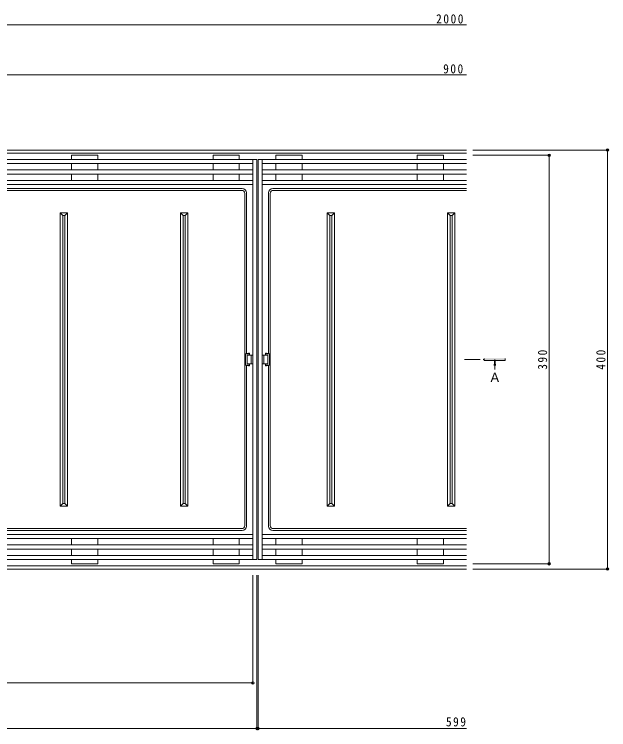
# Model space of a CAD drawing. Units: millimetres at full size, sheet at 1:3; details may follow other scales. Extents: x -1129 to 1149, y -824 to 763.
# Drawn here: x -561 to 7, y -22 to 661 of the extents above; entities that cross this region are included whole.
import ezdxf
from ezdxf.enums import TextEntityAlignment as Align

# ---------------------------------------------------------------- set-up
doc = ezdxf.new("R2010")
doc.units = ezdxf.units.MM
doc.header["$LTSCALE"] = 3
doc.header["$PDMODE"] = 32
doc.header["$PDSIZE"] = 2.4
doc.linetypes.add('CHAIN1', pattern=[8, 5, -1, 1, -1])
for name, color, linetype, lineweight in [('4-1', 7, 'Continuous', 9), ('4-2', 3, 'Continuous', 9), ('4-4', 7, 'Continuous', 9), ('4-5', 7, 'Continuous', 9)]:
    doc.layers.add(name, color=color, linetype=linetype, lineweight=lineweight)
doc.styles.add('ＭＳ ゴシック', font='')
doc.styles.get('ＭＳ ゴシック').set_extended_font_data('MS Gothic')

msp = doc.modelspace()

# ---------------------------------------------------------------- linework, layer by layer
at = {"layer": '4-1'}
for p, q in [((-929.126, 531.089), (-129.126, 531.089)), ((-929.126, 528.089), (-129.126, 528.089)), ((-929.126, 134.089), (-129.126, 134.089)), ((-929.126, 131.089), (-129.126, 131.089))]:
    msp.add_line(p, q, dxfattribs=at)
at = {"layer": '4-2'}
for p, q in [((-481.126, 526.089), (-506.126, 526.089)), ((-506.126, 526.089), (-506.126, 522.089)), ((-481.126, 526.089), (-481.126, 522.089)), ((-346.126, 526.089), (-371.126, 526.089)), ((-371.126, 526.089), (-371.126, 522.089)), ((-346.126, 526.089), (-346.126, 522.089)), ((-311.125, 526.089), (-286.125, 526.089)), ((-311.125, 526.089), (-311.125, 522.089)), ((-286.125, 526.089), (-286.125, 522.089)), ((-176.125, 526.089), (-151.125, 526.089)), ((-176.125, 526.089), (-176.125, 522.089)), ((-151.125, 526.089), (-151.125, 522.089)), ((-333.125, 140.089), (-333.125, 522.089)), ((-329.125, 140.089), (-329.125, 522.089)), ((-328.125, 140.089), (-328.125, 522.089)), ((-328.125, 522.089), (-129.126, 522.089)), ((-324.125, 140.089), (-324.125, 522.089)), ((-924.126, 518.089), (-333.125, 518.089)), ((-506.126, 518.089), (-506.126, 512.089)), ((-481.126, 518.089), (-481.126, 512.089)), ((-371.126, 518.089), (-371.126, 512.089)), ((-346.126, 518.089), (-346.126, 512.089)), ((-324.125, 518.089), (-129.126, 518.089)), ((-311.125, 518.089), (-311.125, 512.089)), ((-286.125, 518.089), (-286.125, 512.089)), ((-176.125, 518.089), (-176.125, 512.089)), ((-151.125, 518.089), (-151.125, 512.089)), ((-924.126, 512.089), (-333.125, 512.089)), ((-924.126, 508.089), (-333.125, 508.089)), ((-506.126, 508.089), (-506.126, 502.089)), ((-481.126, 508.089), (-481.126, 502.089)), ((-371.126, 508.089), (-371.126, 502.089)), ((-346.126, 508.089), (-346.126, 502.089)), ((-324.125, 512.089), (-129.126, 512.089)), ((-324.125, 508.089), (-129.126, 508.089)), ((-311.125, 508.089), (-311.125, 502.089)), ((-286.125, 508.089), (-286.125, 502.089)), ((-176.125, 508.089), (-176.125, 502.089)), ((-151.125, 508.089), (-151.125, 502.089)), ((-924.126, 502.089), (-333.125, 502.089)), ((-324.125, 502.089), (-129.126, 502.089)), ((-924.126, 498.089), (-333.125, 498.089)), ((-914.108, 494.22), (-343.143, 494.22)), ((-913.537, 492.57), (-343.715, 492.57)), ((-324.125, 498.089), (-129.126, 498.089)), ((-314.108, 494.22), (-129.126, 494.22)), ((-313.536, 492.57), (-129.126, 492.57)), ((-340.715, 489.57), (-340.715, 172.609)), ((-339.143, 490.22), (-339.143, 336.755)), ((-318.108, 490.22), (-318.108, 336.755)), ((-316.536, 489.57), (-316.536, 172.609)), ((-517.126, 191.089), (-517.126, 471.089)), ((-510.126, 471.089), (-517.126, 471.089)), ((-517.126, 471.089), (-514.626, 468.589)), ((-514.626, 193.589), (-514.626, 468.589)), ((-512.626, 468.589), (-514.626, 468.589)), ((-510.126, 471.089), (-512.626, 468.589)), ((-512.626, 193.589), (-512.626, 468.589)), ((-510.126, 191.089), (-510.126, 471.089)), ((-402.126, 191.089), (-402.126, 471.089)), ((-395.126, 471.089), (-402.126, 471.089)), ((-402.126, 471.089), (-399.626, 468.589)), ((-399.626, 193.589), (-399.626, 468.589)), ((-397.626, 468.589), (-399.626, 468.589)), ((-395.126, 471.089), (-397.626, 468.589)), ((-397.626, 193.589), (-397.626, 468.589)), ((-395.126, 191.089), (-395.126, 471.089)), ((-262.125, 471.089), (-255.125, 471.089)), ((-262.125, 191.089), (-262.125, 471.089)), ((-262.125, 471.089), (-259.625, 468.589)), ((-259.625, 468.589), (-257.625, 468.589)), ((-259.625, 193.589), (-259.625, 468.589)), ((-255.125, 471.089), (-257.625, 468.589)), ((-257.625, 193.589), (-257.625, 468.589)), ((-255.125, 191.089), (-255.125, 471.089)), ((-147.125, 471.089), (-140.125, 471.089)), ((-147.125, 191.089), (-147.125, 471.089)), ((-147.125, 471.089), (-144.625, 468.589)), ((-144.625, 468.589), (-142.625, 468.589)), ((-144.625, 193.589), (-144.625, 468.589)), ((-140.125, 471.089), (-142.625, 468.589)), ((-142.625, 193.589), (-142.625, 468.589)), ((-140.125, 191.089), (-140.125, 471.089)), ((-340.143, 325.589), (-340.143, 336.589)), ((-338.626, 327.089), (-338.626, 335.089)), ((-333.125, 335.089), (-338.626, 335.089)), ((-336.136, 337.089), (-336.136, 335.089)), ((-334.626, 327.089), (-334.626, 335.089)), ((-324.125, 335.089), (-318.625, 335.089)), ((-322.625, 327.089), (-322.625, 335.089)), ((-321.115, 337.089), (-321.115, 335.089)), ((-318.625, 327.089), (-318.625, 335.089)), ((-317.108, 325.589), (-317.108, 336.589)), ((-339.143, 171.959), (-339.143, 325.423)), ((-333.125, 327.089), (-338.626, 327.089)), ((-336.136, 325.089), (-336.136, 327.089)), ((-324.125, 327.089), (-318.625, 327.089)), ((-321.115, 325.089), (-321.115, 327.089)), ((-318.108, 171.959), (-318.108, 325.423)), ((-517.126, 191.089), (-514.626, 193.589)), ((-512.626, 193.589), (-514.626, 193.589)), ((-510.126, 191.089), (-512.626, 193.589)), ((-402.126, 191.089), (-399.626, 193.589)), ((-397.626, 193.589), (-399.626, 193.589)), ((-395.126, 191.089), (-397.626, 193.589)), ((-262.125, 191.089), (-259.625, 193.589)), ((-259.625, 193.589), (-257.625, 193.589)), ((-255.125, 191.089), (-257.625, 193.589)), ((-147.125, 191.089), (-144.625, 193.589)), ((-144.625, 193.589), (-142.625, 193.589)), ((-140.125, 191.089), (-142.625, 193.589)), ((-510.126, 191.089), (-517.126, 191.089)), ((-395.126, 191.089), (-402.126, 191.089)), ((-262.125, 191.089), (-255.125, 191.089)), ((-147.125, 191.089), (-140.125, 191.089)), ((-924.126, 164.089), (-333.125, 164.089)), ((-914.108, 167.959), (-343.143, 167.959)), ((-913.537, 169.609), (-343.715, 169.609)), ((-324.125, 164.089), (-129.126, 164.089)), ((-314.108, 167.959), (-129.126, 167.959)), ((-313.536, 169.609), (-129.126, 169.609)), ((-924.126, 160.089), (-333.125, 160.089)), ((-506.126, 154.089), (-506.126, 160.089)), ((-481.126, 154.089), (-481.126, 160.089)), ((-371.126, 154.089), (-371.126, 160.089)), ((-346.126, 154.089), (-346.126, 160.089)), ((-324.125, 160.089), (-129.126, 160.089)), ((-311.125, 154.089), (-311.125, 160.089)), ((-286.125, 154.089), (-286.125, 160.089)), ((-176.125, 154.089), (-176.125, 160.089)), ((-151.125, 154.089), (-151.125, 160.089)), ((-924.126, 154.089), (-333.125, 154.089)), ((-324.125, 154.089), (-129.126, 154.089)), ((-924.126, 150.089), (-333.125, 150.089)), ((-924.126, 144.089), (-333.125, 144.089)), ((-506.126, 144.089), (-506.126, 150.089)), ((-481.126, 144.089), (-481.126, 150.089)), ((-371.126, 144.089), (-371.126, 150.089)), ((-346.126, 144.089), (-346.126, 150.089)), ((-324.125, 150.089), (-129.126, 150.089)), ((-324.125, 144.089), (-129.126, 144.089)), ((-311.125, 144.089), (-311.125, 150.089)), ((-286.125, 144.089), (-286.125, 150.089)), ((-176.125, 144.089), (-176.125, 150.089)), ((-151.125, 144.089), (-151.125, 150.089)), ((-928.126, 140.089), (-329.125, 140.089)), ((-506.126, 136.089), (-506.126, 140.089)), ((-481.126, 136.089), (-481.126, 140.089)), ((-371.126, 136.089), (-371.126, 140.089)), ((-346.126, 136.089), (-346.126, 140.089)), ((-328.125, 140.089), (-129.126, 140.089)), ((-311.125, 136.089), (-311.125, 140.089)), ((-286.125, 136.089), (-286.125, 140.089)), ((-176.125, 136.089), (-176.125, 140.089)), ((-151.125, 136.089), (-151.125, 140.089)), ((-481.126, 136.089), (-506.126, 136.089)), ((-346.126, 136.089), (-371.126, 136.089)), ((-311.125, 136.089), (-286.125, 136.089)), ((-176.125, 136.089), (-151.125, 136.089))]:
    msp.add_line(p, q, dxfattribs=at)
msp.add_lwpolyline([(-928.126, 140.089), (-928.126, 522.089), (-329.125, 522.089)], dxfattribs=at)
for points in [[(-336.136, 337.089), (-337.136, 336.589), (-340.143, 336.589), (-337.136, 337.089)], [(-321.115, 337.089), (-320.115, 336.589), (-317.108, 336.589), (-320.115, 337.089)], [(-336.136, 325.089), (-337.136, 325.589), (-340.143, 325.589), (-337.136, 325.089)], [(-321.115, 325.089), (-320.115, 325.589), (-317.108, 325.589), (-320.115, 325.089)]]:
    msp.add_lwpolyline(points, close=True, dxfattribs=at)
for centre, radius, start, end in [((-343.715, 489.57), 3, 0, 90), ((-343.143, 490.22), 4, 0, 90), ((-314.108, 490.22), 4, 90, 180), ((-313.536, 489.57), 3, 90, 180), ((-343.715, 172.609), 3, 270, 0), ((-343.143, 171.959), 4, 270, 0), ((-314.108, 171.959), 4, 180, 270), ((-313.536, 172.609), 3, 180, 270)]:
    msp.add_arc(centre, radius, start, end, dxfattribs=at)
at = {"layer": '4-4'}
for p, q in [((-1128.626, 650.52), (-129.126, 650.52)), ((-929.126, 602.924), (-129.126, 602.924)), ((6.499, 531.089), (-123.126, 531.089)), ((-49.216, 526.089), (-123.126, 526.089)), ((-50.116, 526.089), (-50.116, 136.089)), ((5.599, 531.089), (5.599, 131.089)), ((-49.216, 136.089), (-123.126, 136.089)), ((6.499, 131.089), (-123.126, 131.089)), ((-333.125, 21.423), (-333.125, 125.089)), ((-329.125, -22.009), (-329.125, 125.089)), ((-328.125, -22.009), (-328.125, 125.089)), ((-924.126, 22.323), (-333.125, 22.323)), ((-928.126, -21.109), (-329.125, -21.109)), ((-329.125, -21.109), (-129.126, -21.109))]:
    msp.add_line(p, q, dxfattribs=at)
for p in [(-50.116, 526.089), (5.599, 531.089), (-50.116, 136.089), (5.599, 131.089), (-333.125, 22.323), (-329.125, -21.109), (-328.125, -21.109)]:
    msp.add_point(p, dxfattribs=at)
at = {"layer": '4-5', "color": 4, "linetype": 'CHAIN1'}
msp.add_line((-131.033, 331.089), (-112.057, 331.089), dxfattribs=at)
at = {"layer": '4-5', "color": 4}
for p, q in [((-101.995, 331.089), (-102.73, 325.504)), ((-101.995, 331.089), (-101.26, 325.504)), ((-92.057, 332.089), (-92.057, 330.089))]:
    msp.add_line(p, q, dxfattribs=at)
for points in [[(-92.057, 330.089), (-112.057, 330.089), (-112.057, 332.089)], [(-101.995, 331.089), (-101.995, 322.242), (-101.995, 321.686)]]:
    msp.add_lwpolyline(points, dxfattribs=at)
msp.add_solid([(-112.057, 332.089), (-112.057, 330.089), (-92.057, 332.089), (-92.057, 330.089)], dxfattribs=at)

# ---------------------------------------------------------------- texts
at = {"layer": '4-4', "color": 2, "char_height": 8.798, "attachment_point": 7, "style": 'ＭＳ ゴシック'}
for s, insert in [('\\T1.28;\\W0.9;2000', (-158.012, 651.805)), ('\\T1.27;\\W0.9;900', (-151.262, 604.096)), ('\\T1.27;\\W0.9;599', (-148.624, -19.309))]:
    msp.add_mtext(s, dxfattribs=dict(at, insert=insert))
at = {"layer": '4-4', "color": 2, "char_height": 8.798, "attachment_point": 7, "rotation": 90, "style": 'ＭＳ ゴシック'}
for s, insert in [('\\T1.27;\\W0.9;390', (-51.916, 321.339)), ('\\T1.27;\\W0.9;400', (3.799, 321.339))]:
    msp.add_mtext(s, dxfattribs=dict(at, insert=insert))
at = {"layer": '4-5', "color": 2, "style": 'ＭＳ ゴシック'}
msp.add_text('Ａ', height=8.798, dxfattribs=at).set_placement((-107.902, 306.962), align=Align.BOTTOM_LEFT)

doc.saveas('drawing.dxf')
